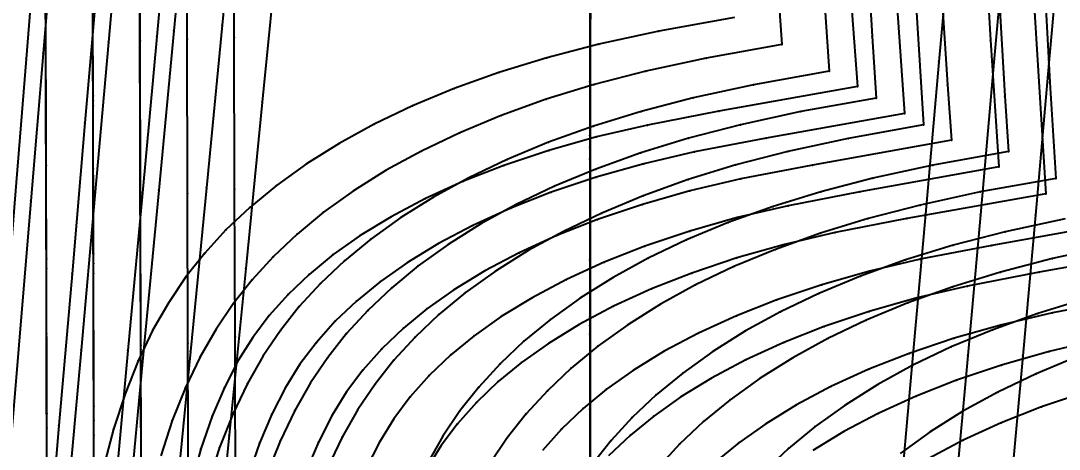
# Model space of a CAD drawing. Extents: x -2408 to 1029, y -526 to 2095.
# Drawn here: x -769.3 to -657.3, y 276.6 to 322.8 of the extents above; entities that cross this region are included whole.
import ezdxf

# ---------------------------------------------------------------- set-up
doc = ezdxf.new("R2010")
doc.units = 0

# ---------------------------------------------------------------- blocks, each defined once
blk = doc.blocks.new(' -30')
at = {"layer": '1'}
blk.add_lwpolyline([(-92.109499, 420.534611), (-91.504507, 412.391815), (-106.438525, 409.720329), (-114.166003, 408.231014), (-119.644224, 406.949512), (-124.775494, 405.499108), (-129.635597, 403.873403), (-133.993312, 402.168599), (-138.086996, 400.305998), (-141.794628, 398.349397), (-145.125894, 396.314435), (-148.042028, 394.254847), (-150.639704, 392.130974), (-152.916908, 389.96509), (-154.962279, 387.680287), (-156.728037, 385.329051), (-158.293209, 382.821793), (-159.78194, 379.938352), (-161.1035, 376.821743), (-162.311324, 373.30564), (-163.340497, 369.522199)], dxfattribs=at)
at = {"layer": '14'}
for points in [[(-104.773865, 419.820175), (-112.92615, 418.352416), (-119.410509, 416.948304), (-125.016039, 415.490597), (-130.165454, 413.906458), (-135.017357, 412.164035), (-139.49255, 410.303017), (-143.626633, 408.325475), (-147.418247, 406.247763), (-150.941165, 404.038842), (-154.175671, 401.715027), (-157.04112, 399.354777), (-159.615963, 396.919506), (-161.901991, 394.426914), (-163.936865, 391.850061), (-165.782584, 389.109385), (-167.483626, 386.128116), (-169.07561, 382.812492), (-170.500522, 379.245216), (-171.74738, 375.443515), (-172.830299, 371.333759)], [(-972.553443, -260.016254), (-988.060526, -259.129009), (-1003.328049, -258.225478), (-1018.294121, -257.312485), (-1035.2909, -256.244481), (-1051.694918, -255.183723), (-1067.407822, -254.141055), (-1082.331331, -253.127316), (-1098.29403, -252.018087), (-1114.683603, -250.852429), (-1130.701401, -249.686387), (-1146.484998, -248.509666), (-1161.507253, -247.359455), (-1166.659622, -246.954956), (-1166.711778, -228.437009), (-1166.763477, -210.081106), (-1166.813782, -192.220337), (-1166.869929, -172.285415), (-1166.914701, -156.388963), (-1166.960843, -140.006391), (-1167.007532, -123.429358)]]:
    blk.add_lwpolyline(points, dxfattribs=at)
at = {"layer": '2'}
blk.add_point((-91.504507, 412.391815), dxfattribs=at)
at = {"layer": '3'}
for p in [(-700.95409, 485.75853), (-700.954458, 467.90115), (-700.95481, 450.86053), (-112.92615, 418.352416), (-119.410509, 416.948304), (-125.016039, 415.490597), (-130.165454, 413.906458), (-135.017357, 412.164035), (-139.49255, 410.303017), (-106.438525, 409.720329), (-143.626633, 408.325475), (-114.166003, 408.231014), (-119.644224, 406.949512), (-147.418247, 406.247763), (-124.775494, 405.499108), (-150.941165, 404.038842), (-129.635597, 403.873403), (-133.993312, 402.168599), (-154.175671, 401.715027), (-138.086996, 400.305998), (-157.04112, 399.354777), (-141.794628, 398.349397), (-159.615963, 396.919506), (-145.125894, 396.314435), (-161.901991, 394.426914), (-148.042028, 394.254847), (-150.639704, 392.130974), (-163.936865, 391.850061), (-152.916908, 389.96509), (-165.782584, 389.109385), (-154.962279, 387.680287), (-167.483626, 386.128116), (-156.728037, 385.329051), (-169.07561, 382.812492), (-158.293209, 382.821793), (-159.78194, 379.938352), (-170.500522, 379.245216), (-161.1035, 376.821743), (-171.74738, 375.443515), (-162.311324, 373.30564), (-153.976897, -110.943376), (-155.445483, -127.391194), (-1166.960843, -140.006391), (-156.80359, -142.561109), (-1166.914701, -156.388963), (-1166.869929, -172.285415)]:
    blk.add_point(p, dxfattribs=at)
at = {"layer": '8'}
for points in [[(-700.953674, 505.879898), (-700.95409, 485.75853), (-700.954458, 467.90115), (-700.95481, 450.86053), (-700.955198, 432.063291), (-700.955609, 412.148189), (-700.955925, 396.86254), (-700.956241, 381.576891), (-700.956551, 366.560706), (-700.956946, 347.424119), (-700.957308, 329.884465), (-700.957624, 314.580517), (-700.957934, 299.567665), (-700.958176, 287.845173)], [(-149.575367, -61.404266), (-151.115646, -78.78272), (-152.487987, -94.226278), (-153.976897, -110.943376), (-155.445483, -127.391194), (-156.80359, -142.561109), (-158.109875, -157.10961), (-159.703982, -174.801196), (-161.062947, -189.836187), (-162.527829, -206.002101), (-164.00052, -222.216037), (-165.331392, -236.837209), (-166.634769, -251.123543)]]:
    blk.add_lwpolyline(points, dxfattribs=at)
blk = doc.blocks.new(' -31')
at = {"layer": '1'}
blk.add_lwpolyline([(-87.433996, 422.815308), (-86.456261, 408.880959), (-101.359358, 406.214972), (-109.088737, 404.725221), (-114.56483, 403.444144), (-119.697359, 401.993329), (-124.556211, 400.367994), (-128.913954, 398.663132), (-133.007615, 396.800484), (-136.71525, 394.843833), (-140.046512, 392.80884), (-142.962624, 390.749188), (-145.56027, 388.625262), (-147.836956, 386.459832), (-149.88238, 384.174965), (-151.648182, 381.823658), (-153.213384, 379.316302), (-154.702146, 376.432729), (-156.023711, 373.315998), (-157.231533, 369.799788)], dxfattribs=at)
at = {"layer": '14'}
for points in [[(-100.364637, 426.136454), (-99.693871, 416.315002), (-107.84615, 414.847221), (-114.330507, 413.443097), (-119.936035, 411.985387), (-125.085454, 410.401247), (-129.93736, 408.658831), (-134.41255, 406.797831), (-138.546636, 404.820276), (-142.338245, 402.742581), (-145.861162, 400.533666), (-149.095668, 398.209828), (-151.961116, 395.849567), (-154.535961, 393.414295), (-156.821994, 390.921702), (-158.856873, 388.344847), (-160.702593, 385.604184), (-162.403636, 382.62292), (-163.99562, 379.307274), (-165.420526, 375.739995), (-166.667376, 371.938294)], [(-975.521006, -262.220892), (-991.189569, -261.314786), (-1006.616222, -260.391812), (-1021.738486, -259.458959), (-1038.913005, -258.367476), (-1055.489037, -257.283158), (-1071.367298, -256.21711), (-1086.448576, -255.180433), (-1102.581106, -254.045866), (-1117.395059, -252.980726), (-1132.300135, -251.886067), (-1147.688965, -250.730374), (-1163.001536, -249.551087), (-1171.739578, -248.85994), (-1171.791734, -230.043028), (-1171.843433, -211.39078), (-1171.893738, -193.241654), (-1171.949885, -172.984887), (-1171.994657, -156.831797), (-1172.040799, -140.184737), (-1172.087488, -123.340077)]]:
    blk.add_lwpolyline(points, dxfattribs=at)
at = {"layer": '2'}
for p in [(-99.693871, 416.315002), (-86.456261, 408.880959)]:
    blk.add_point(p, dxfattribs=at)
at = {"layer": '3'}
for p in [(-700.95409, 487.322493), (-700.954458, 469.094819), (-700.95481, 451.700844), (-107.84615, 414.847221), (-114.330507, 413.443097), (-119.936035, 411.985387), (-125.085454, 410.401247), (-129.93736, 408.658831), (-134.41255, 406.797831), (-101.359358, 406.214972), (-138.546636, 404.820276), (-109.088737, 404.725221), (-114.56483, 403.444144), (-142.338245, 402.742581), (-119.697359, 401.993329), (-145.861162, 400.533666), (-124.556211, 400.367994), (-149.095668, 398.209828), (-128.913954, 398.663132), (-133.007615, 396.800484), (-151.961116, 395.849567), (-136.71525, 394.843833), (-154.535961, 393.414295), (-140.046512, 392.80884), (-156.821994, 390.921702), (-142.962624, 390.749188), (-158.856873, 388.344847), (-145.56027, 388.625262), (-147.836956, 386.459832), (-160.702593, 385.604184), (-149.88238, 384.174965), (-162.403636, 382.62292), (-151.648182, 381.823658), (-163.99562, 379.307274), (-153.213384, 379.316302), (-154.702146, 376.432729), (-165.420526, 375.739995), (-156.023711, 373.315998), (-148.896894, -110.943376), (-150.36548, -127.391194), (-1172.040799, -140.184737), (-151.723588, -142.561109), (-1171.994657, -156.831797), (-1171.949885, -172.984887)]:
    blk.add_point(p, dxfattribs=at)
at = {"layer": '8'}
for points in [[(-700.953674, 507.861099), (-700.95409, 487.322493), (-700.954458, 469.094819), (-700.95481, 451.700844), (-700.955198, 432.513816), (-700.955609, 412.185753), (-700.955925, 396.583138), (-700.956241, 380.980522), (-700.956551, 365.652977), (-700.956946, 346.119563), (-700.957308, 328.216197), (-700.957624, 312.5949), (-700.957934, 297.270754), (-700.958176, 285.305176)], [(-144.495363, -61.404266), (-146.035643, -78.78272), (-147.407984, -94.226278), (-148.896894, -110.943376), (-150.36548, -127.391194), (-151.723588, -142.561109), (-153.029874, -157.10961), (-154.623982, -174.801196), (-155.982948, -189.836186), (-157.447831, -206.0021), (-158.920523, -222.216036), (-160.251397, -236.837209), (-161.554775, -251.123543)]]:
    blk.add_lwpolyline(points, dxfattribs=at)
blk = doc.blocks.new(' -32')
at = {"layer": '1'}
blk.add_lwpolyline([(-82.794173, 426.429278), (-81.832603, 411.349699), (-81.407175, 405.370178), (-96.403209, 402.687488), (-104.129246, 401.194404), (-109.606944, 399.907392), (-114.736197, 398.451441), (-119.594673, 396.819776), (-123.94999, 395.108866), (-128.040694, 393.23971), (-131.744729, 391.276312), (-135.071679, 389.234321), (-137.982803, 387.167663), (-140.494711, 385.107325), (-142.845238, 382.863564), (-144.882624, 380.571687), (-146.639501, 378.213899), (-148.195723, 375.701071), (-149.675549, 372.813059), (-150.988715, 369.692927)], dxfattribs=at)
at = {"layer": '14'}
for points in [[(-95.516013, 426.636403), (-94.613867, 412.809792), (-102.766152, 411.342033), (-109.250508, 409.93792), (-114.856034, 408.480214), (-120.005453, 406.896074), (-124.857356, 405.153652), (-129.332546, 403.292628), (-133.466634, 401.315066), (-137.258249, 399.23737), (-140.781167, 397.028455), (-144.015673, 394.70462), (-146.881121, 392.34438), (-149.455961, 389.909121), (-151.741996, 387.416529), (-153.776878, 384.839675), (-155.622594, 382.098998), (-157.323631, 379.117728), (-158.915617, 375.802103), (-160.34053, 372.234816), (-161.587381, 368.433102)], [(-975.830996, -264.577513), (-991.695618, -263.656159), (-1007.326559, -262.716159), (-1022.660679, -261.76467), (-1037.634846, -260.808854), (-1054.565747, -259.697803), (-1070.820894, -258.601952), (-1086.300012, -257.532671), (-1102.911831, -256.357739), (-1118.229864, -255.249305), (-1133.73006, -254.10292), (-1148.551279, -252.982414), (-1163.57446, -251.819757), (-1176.819611, -250.764942), (-1176.871766, -231.649067), (-1176.923466, -212.700469), (-1176.973771, -194.262985), (-1177.029917, -173.684384), (-1177.07469, -157.274654), (-1177.120831, -140.363089), (-1177.16752, -123.250802)]]:
    blk.add_lwpolyline(points, dxfattribs=at)
at = {"layer": '2'}
for p in [(-94.613867, 412.809792), (-81.407175, 405.370178)]:
    blk.add_point(p, dxfattribs=at)
at = {"layer": '3'}
for p in [(-700.95409, 488.886455), (-700.954458, 470.288488), (-700.95481, 452.541158), (-102.766152, 411.342033), (-81.832603, 411.349699), (-109.250508, 409.93792), (-114.856034, 408.480214), (-120.005453, 406.896074), (-124.857356, 405.153652), (-129.332546, 403.292628), (-96.403209, 402.687488), (-133.466634, 401.315066), (-104.129246, 401.194404), (-109.606944, 399.907392), (-137.258249, 399.23737), (-114.736197, 398.451441), (-140.781167, 397.028455), (-119.594673, 396.819776), (-144.015673, 394.70462), (-123.94999, 395.108866), (-128.040694, 393.23971), (-146.881121, 392.34438), (-131.744729, 391.276312), (-149.455961, 389.909121), (-135.071679, 389.234321), (-151.741996, 387.416529), (-137.982803, 387.167663), (-153.776878, 384.839675), (-140.494711, 385.107325), (-155.622594, 382.098998), (-142.845238, 382.863564), (-144.882624, 380.571687), (-157.323631, 379.117728), (-146.639501, 378.213899), (-158.915617, 375.802103), (-148.195723, 375.701071), (-160.34053, 372.234816), (-149.675549, 372.813059), (-143.816893, -110.943383), (-145.28548, -127.391203), (-1177.120831, -140.363089), (-146.643587, -142.561118), (-1177.07469, -157.274654), (-1177.029917, -173.684384)]:
    blk.add_point(p, dxfattribs=at)
at = {"layer": '8'}
for points in [[(-700.953674, 509.8423), (-700.95409, 488.886455), (-700.954458, 470.288488), (-700.95481, 452.541158), (-700.955198, 432.964349), (-700.955505, 417.481348), (-700.95582, 401.624134), (-700.956136, 385.673368), (-700.956448, 369.909708), (-700.956751, 354.613812), (-700.957132, 335.431994), (-700.957472, 318.245988), (-700.95776, 303.721027), (-700.958064, 288.378354), (-700.958176, 282.765179)], [(-139.415359, -61.404266), (-140.955641, -78.782723), (-142.327982, -94.226283), (-143.816893, -110.943383), (-145.28548, -127.391203), (-146.643587, -142.561118), (-147.949873, -157.10962), (-149.543979, -174.801206), (-150.902944, -189.836195), (-152.367825, -206.002107), (-153.840515, -222.216041), (-155.171386, -236.837212), (-156.474762, -251.123543)]]:
    blk.add_lwpolyline(points, dxfattribs=at)
blk = doc.blocks.new(' -33')
at = {"layer": '1'}
blk.add_lwpolyline([(-78.132577, 430.805671), (-77.226999, 415.564104), (-76.319799, 401.866341), (-91.323766, 399.182201), (-99.051053, 397.688816), (-104.527355, 396.402077), (-109.657433, 394.945849), (-114.515112, 393.31441), (-118.870441, 391.603469), (-122.961121, 389.734312), (-126.665149, 387.770869), (-129.992095, 385.728833), (-132.903211, 383.662138), (-135.414688, 381.602131), (-137.765279, 379.358307), (-139.802691, 377.06638), (-141.55962, 374.708485), (-143.115853, 372.195622), (-144.59568, 369.307565)], dxfattribs=at)
at = {"layer": '14'}
for points in [[(-90.867716, 431.101373), (-89.978962, 415.93521), (-89.533863, 409.304581), (-97.686148, 407.836822), (-104.170508, 406.432709), (-109.776037, 404.975003), (-114.925456, 403.390864), (-119.777362, 401.648441), (-124.252552, 399.787417), (-128.386638, 397.809855), (-132.178247, 395.73216), (-135.701164, 393.523244), (-138.93567, 391.199409), (-141.801118, 388.839169), (-144.375958, 386.40391), (-146.661992, 383.911318), (-148.696875, 381.334464), (-150.542594, 378.593787), (-152.243636, 375.612518), (-153.83562, 372.296892), (-155.260529, 368.729605)], [(-976.08208, -266.940595), (-992.141825, -266.004694), (-1007.976158, -265.048251), (-1023.521357, -264.078597), (-1038.713918, -263.103048), (-1055.907811, -261.967239), (-1072.433921, -260.845017), (-1088.191235, -259.74801), (-1103.078553, -258.687859), (-1118.89777, -257.536305), (-1134.990589, -256.338122), (-1150.503711, -255.156657), (-1165.42751, -253.993371), (-1180.030257, -252.823399), (-1181.899643, -252.669945), (-1181.951799, -233.255106), (-1182.003498, -214.010157), (-1182.053803, -195.284325), (-1182.095472, -179.77322), (-1182.139605, -163.344691), (-1182.185381, -146.304561), (-1182.231979, -128.958626)]]:
    blk.add_lwpolyline(points, dxfattribs=at)
at = {"layer": '2'}
for p in [(-89.533863, 409.304581), (-76.319799, 401.866341)]:
    blk.add_point(p, dxfattribs=at)
at = {"layer": '3'}
for p in [(-700.954028, 493.650369), (-700.954378, 475.636261), (-700.954718, 458.108068), (-89.978962, 415.93521), (-77.226999, 415.564104), (-97.686148, 407.836822), (-104.170508, 406.432709), (-109.776037, 404.975003), (-114.925456, 403.390864), (-119.777362, 401.648441), (-124.252552, 399.787417), (-91.323766, 399.182201), (-128.386638, 397.809855), (-99.051053, 397.688816), (-132.178247, 395.73216), (-104.527355, 396.402077), (-109.657433, 394.945849), (-135.701164, 393.523244), (-114.515112, 393.31441), (-138.93567, 391.199409), (-118.870441, 391.603469), (-141.801118, 388.839169), (-122.961121, 389.734312), (-126.665149, 387.770869), (-144.375958, 386.40391), (-129.992095, 385.728833), (-146.661992, 383.911318), (-132.903211, 383.662138), (-148.696875, 381.334464), (-135.414688, 381.602131), (-150.542594, 378.593787), (-137.765279, 379.358307), (-139.802691, 377.06638), (-152.243636, 375.612518), (-141.55962, 374.708485), (-153.83562, 372.296892), (-143.115853, 372.195622), (-254.987718, -110.485866), (-1182.185381, -146.304561), (-1182.139605, -163.344691), (-1182.095472, -179.77322)]:
    blk.add_point(p, dxfattribs=at)
at = {"layer": '8'}
for points in [[(-700.953674, 511.823502), (-700.954028, 493.650369), (-700.954378, 475.636261), (-700.954718, 458.108068), (-700.955099, 438.544343), (-700.955402, 422.943899), (-700.955714, 406.866367), (-700.95603, 390.598014), (-700.956345, 374.425076), (-700.956652, 358.633801), (-700.956946, 343.510434), (-700.957308, 324.879663), (-700.957624, 308.623679), (-700.957934, 292.676912), (-700.958176, 280.225182)], [(-244.138947, 25.822864), (-245.889011, 3.834284), (-247.409532, -15.270209), (-248.784961, -32.551696), (-250.325221, -51.904208), (-251.997346, -72.913517), (-253.768371, -95.165453), (-254.987718, -110.485866), (-256.226601, -126.051733), (-257.475252, -141.740326), (-258.723902, -157.42892), (-259.962785, -172.994787), (-261.182132, -188.3152), (-262.372177, -203.26745), (-264.080931, -224.736985), (-265.668809, -244.687776), (-267.102846, -262.705647), (-268.350071, -278.376337), (-269.665469, -294.903566), (-270.811558, -309.303532)]]:
    blk.add_lwpolyline(points, dxfattribs=at)
blk = doc.blocks.new(' -34')
at = {"layer": '1'}
blk.add_lwpolyline([(-72.572019, 419.162456), (-71.643353, 404.066203), (-71.265397, 398.356552), (-86.244791, 395.676803), (-93.974336, 394.182903), (-99.448109, 392.89667), (-104.57968, 391.43995), (-109.435877, 389.808945), (-113.791234, 388.097937), (-117.8819, 386.22872), (-121.585924, 384.265219), (-124.912864, 382.223142), (-127.82395, 380.156398), (-130.334683, 378.096953), (-132.68535, 375.853023), (-134.722827, 373.561012), (-136.479806, 371.203038), (-138.036077, 368.69006)], dxfattribs=at)
at = {"layer": '14'}
for points in [[(-85.26271, 418.531257), (-84.453869, 405.799408), (-92.606148, 404.331627), (-99.090505, 402.927502), (-104.696034, 401.469792), (-109.845452, 399.885653), (-114.697358, 398.143236), (-119.172548, 396.282237), (-123.306636, 394.304677), (-127.09825, 392.226958), (-130.621163, 390.018037), (-133.855666, 387.694222), (-136.721114, 385.333972), (-139.29596, 382.8987), (-141.581997, 380.406107), (-143.616876, 377.829254), (-145.46259, 375.088591), (-147.163632, 372.107329), (-148.755616, 368.791684)], [(-978.995736, -269.15243), (-995.217702, -268.19819), (-1011.212086, -267.222703), (-1026.914653, -266.233465), (-1042.261168, -265.237971), (-1057.187393, -264.243718), (-1073.984438, -263.095324), (-1090.019987, -261.970725), (-1105.192034, -260.881824), (-1121.343324, -259.696348), (-1137.816527, -258.459132), (-1153.758547, -257.233878), (-1169.201921, -256.018549), (-1183.754771, -254.842023), (-1186.979599, -254.574947), (-1187.031755, -234.861143), (-1187.083454, -215.319846), (-1187.133759, -196.305657), (-1187.175428, -180.555702), (-1187.219561, -163.874196), (-1187.265338, -146.571682), (-1187.311935, -128.958625)]]:
    blk.add_lwpolyline(points, dxfattribs=at)
at = {"layer": '2'}
for p in [(-84.453869, 405.799408), (-71.265397, 398.356552)]:
    blk.add_point(p, dxfattribs=at)
at = {"layer": '3'}
for p in [(-700.954028, 495.276801), (-700.954378, 476.91103), (-700.954718, 459.040651), (-92.606148, 404.331627), (-71.643353, 404.066203), (-99.090505, 402.927502), (-104.696034, 401.469792), (-109.845452, 399.885653), (-114.697358, 398.143236), (-119.172548, 396.282237), (-86.244791, 395.676803), (-123.306636, 394.304677), (-93.974336, 394.182903), (-127.09825, 392.226958), (-99.448109, 392.89667), (-104.57968, 391.43995), (-130.621163, 390.018037), (-109.435877, 389.808945), (-133.855666, 387.694222), (-113.791234, 388.097937), (-136.721114, 385.333972), (-117.8819, 386.22872), (-121.585924, 384.265219), (-139.29596, 382.8987), (-124.912864, 382.223142), (-141.581997, 380.406107), (-127.82395, 380.156398), (-143.616876, 377.829254), (-130.334683, 378.096953), (-132.68535, 375.853023), (-145.46259, 375.088591), (-134.722827, 373.561012), (-147.163632, 372.107329), (-136.479806, 371.203038), (-254.008244, -109.832075), (-255.323811, -125.723547), (-1187.265338, -146.571682), (-1187.219561, -163.874196), (-1187.175428, -180.555702)]:
    blk.add_point(p, dxfattribs=at)
at = {"layer": '8'}
for points in [[(-700.953674, 513.804703), (-700.954028, 495.276801), (-700.954378, 476.91103), (-700.954718, 459.040651), (-700.955099, 439.09501), (-700.955402, 423.190017), (-700.955714, 406.798633), (-700.95603, 390.212692), (-700.956345, 373.72403), (-700.956652, 357.62448), (-700.956946, 342.205879), (-700.957308, 323.211396), (-700.957624, 306.638075), (-700.957934, 290.379991), (-700.958176, 277.685184)], [(-242.487946, 29.328063), (-244.346337, 6.879511), (-245.960977, -12.624626), (-247.421543, -30.267621), (-249.057143, -50.024955), (-250.83277, -71.473753), (-252.71342, -94.191172), (-254.008244, -109.832075), (-255.323811, -125.723547), (-256.649752, -141.740332), (-257.975693, -157.757118), (-259.29126, -173.64859), (-260.586084, -189.289493), (-261.84979, -204.554513), (-263.072007, -219.318355), (-264.80485, -240.25033), (-266.385993, -259.349846), (-267.780435, -276.194096), (-268.953167, -290.36018), (-270.11142, -304.351371), (-270.811558, -312.808723)]]:
    blk.add_lwpolyline(points, dxfattribs=at)
blk = doc.blocks.new(' -35')
at = {"layer": '1'}
blk.add_lwpolyline([(-66.17599, 394.85302), (-81.165415, 392.171487), (-88.89632, 390.677279), (-94.368574, 389.391358), (-99.501039, 387.934344), (-104.356352, 386.303574), (-108.711718, 384.592521), (-112.802369, 382.723279), (-116.506403, 380.75976), (-119.833344, 378.717621), (-122.744405, 376.650841), (-125.254687, 374.591743), (-127.605404, 372.347779), (-129.642917, 370.055695)], dxfattribs=at)
at = {"layer": '14'}
for points in [[(-80.623388, 423.163421), (-79.765243, 408.288339), (-79.373865, 402.294197), (-87.52615, 400.826416), (-94.01051, 399.422292), (-99.616039, 397.964583), (-104.765455, 396.380455), (-109.617357, 394.638053), (-114.092551, 392.777033), (-118.226634, 390.799471), (-122.018247, 388.721776), (-125.541166, 386.51286), (-128.775672, 384.189023), (-131.64112, 381.828763), (-134.21596, 379.39351), (-136.501994, 376.900915), (-138.536877, 374.324061), (-140.382592, 371.583402), (-142.083632, 368.60212)], [(-973.761162, -271.438436), (-990.00323, -270.457451), (-1006.023998, -269.454333), (-1021.758036, -268.436859), (-1037.139843, -267.412805), (-1052.103916, -266.389951), (-1068.946655, -265.208513), (-1085.027638, -264.051647), (-1100.242849, -262.931704), (-1116.438108, -261.712825), (-1131.211438, -260.576743), (-1145.938465, -259.420575), (-1160.904871, -258.219773), (-1175.931962, -256.983346), (-1181.899643, -256.47995), (-1181.951799, -236.467182), (-1182.003498, -216.629542), (-1182.053803, -197.326996), (-1182.095472, -181.338184), (-1182.139605, -164.403702), (-1182.185381, -146.838784), (-1182.231979, -128.958643)]]:
    blk.add_lwpolyline(points, dxfattribs=at)
at = {"layer": '2'}
blk.add_point((-79.373865, 402.294197), dxfattribs=at)
at = {"layer": '3'}
for p in [(-700.954378, 478.185792), (-700.954718, 459.973234), (-79.765243, 408.288339), (-87.52615, 400.826416), (-94.01051, 399.422292), (-99.616039, 397.964583), (-104.765455, 396.380455), (-109.617357, 394.638053), (-114.092551, 392.777033), (-81.165415, 392.171487), (-118.226634, 390.799471), (-88.89632, 390.677279), (-122.018247, 388.721776), (-94.368574, 389.391358), (-99.501039, 387.934344), (-125.541166, 386.51286), (-104.356352, 386.303574), (-128.775672, 384.189023), (-108.711718, 384.592521), (-112.802369, 382.723279), (-131.64112, 381.828763), (-116.506403, 380.75976), (-134.21596, 379.39351), (-119.833344, 378.717621), (-136.501994, 376.900915), (-122.744405, 376.650841), (-138.536877, 374.324061), (-125.254687, 374.591743), (-127.605404, 372.347779), (-140.382592, 371.583402), (-253.722836, -117.262846), (-255.121949, -133.559853), (-1182.185381, -146.838784), (-256.526553, -149.92081), (-1182.139605, -164.403702), (-1182.095472, -181.338184)]:
    blk.add_point(p, dxfattribs=at)
at = {"layer": '8'}
for points in [[(-700.953674, 515.785904), (-700.954028, 496.90323), (-700.954378, 478.185792), (-700.954718, 459.973234), (-700.955099, 439.645677), (-700.955402, 423.436136), (-700.955714, 406.73088), (-700.95603, 389.827352), (-700.956345, 373.022984), (-700.956652, 356.61516), (-700.956946, 340.901323), (-700.957221, 326.178895), (-700.95755, 308.605239), (-700.957822, 294.027856), (-700.958098, 279.321955), (-700.958176, 275.145187)], [(-240.836945, 32.833264), (-242.44851, 14.061596), (-244.044753, -4.531601), (-245.520477, -21.720981), (-247.193789, -41.211876), (-249.027639, -62.572738), (-250.984981, -85.37205), (-252.340186, -101.157612), (-253.722836, -117.262846), (-255.121949, -133.559853), (-256.526553, -149.92081), (-257.925666, -166.217818), (-259.308315, -182.323052), (-260.663519, -198.108596), (-261.980308, -213.446678), (-263.247697, -228.209348), (-265.032149, -248.994827), (-266.643717, -267.766516), (-268.045345, -284.092825), (-269.523585, -301.311504), (-270.725571, -315.31235), (-270.811558, -316.313934)]]:
    blk.add_lwpolyline(points, dxfattribs=at)
blk = doc.blocks.new(' -36')
at = {"layer": '1'}
blk.add_lwpolyline([(-61.120334, 391.34346), (-76.085423, 388.66629), (-83.816337, 387.172087), (-89.288583, 385.886163), (-94.421052, 384.429136), (-99.276354, 382.798364), (-103.631714, 381.087337), (-107.722366, 379.218105), (-111.426399, 377.25456), (-114.753342, 375.212414), (-117.664402, 373.145632), (-120.174683, 371.086539), (-122.525402, 368.842584)], dxfattribs=at)
at = {"layer": '14'}
for points in [[(-75.777909, 424.510275), (-74.942438, 409.13884), (-74.293866, 398.788986), (-82.446145, 397.321223), (-88.930501, 395.917101), (-94.53603, 394.459385), (-99.685448, 392.875248), (-104.537354, 391.132844), (-109.012544, 389.271825), (-113.14663, 387.294263), (-116.93824, 385.216569), (-120.461156, 383.007653), (-123.695663, 380.683819), (-126.561111, 378.323579), (-129.135956, 375.88832), (-131.42199, 373.39571), (-133.456869, 370.818856), (-135.302588, 368.078197)], [(-977.53685, -273.600216), (-990.332004, -272.822526), (-1006.555167, -271.8037), (-1022.499956, -270.768605), (-1038.100212, -269.725196), (-1053.28999, -268.681419), (-1070.40433, -267.473829), (-1086.764907, -266.289203), (-1102.266905, -265.140159), (-1118.797443, -263.886744), (-1133.912766, -262.715158), (-1149.030825, -261.518407), (-1164.481464, -260.267909), (-1179.488446, -259.022616), (-1186.979599, -258.384953), (-1187.031755, -238.073222), (-1187.083454, -217.939231), (-1187.133759, -198.348328), (-1187.175428, -182.120666), (-1187.219561, -164.933208), (-1187.265338, -147.105886), (-1187.311935, -128.958642)]]:
    blk.add_lwpolyline(points, dxfattribs=at)
at = {"layer": '2'}
blk.add_point((-74.293866, 398.788986), dxfattribs=at)
at = {"layer": '3'}
for p in [(-700.954378, 479.460557), (-700.954718, 460.90582), (-74.942438, 409.13884), (-82.446145, 397.321223), (-88.930501, 395.917101), (-94.53603, 394.459385), (-99.685448, 392.875248), (-104.537354, 391.132844), (-109.012544, 389.271825), (-76.085423, 388.66629), (-113.14663, 387.294263), (-83.816337, 387.172087), (-89.288583, 385.886163), (-116.93824, 385.216569), (-94.421052, 384.429136), (-120.461156, 383.007653), (-99.276354, 382.798364), (-103.631714, 381.087337), (-123.695663, 380.683819), (-107.722366, 379.218105), (-126.561111, 378.323579), (-111.426399, 377.25456), (-129.135956, 375.88832), (-114.753342, 375.212414), (-131.42199, 373.39571), (-117.664402, 373.145632), (-133.456869, 370.818856), (-120.174683, 371.086539), (-252.049292, -108.524472), (-253.51823, -125.067175), (-254.99875, -141.740326), (-1187.265338, -147.105886), (-1187.219561, -164.933208), (-1187.175428, -182.120666)]:
    blk.add_point(p, dxfattribs=at)
at = {"layer": '8'}
for points in [[(-700.953674, 517.767105), (-700.954028, 498.52966), (-700.954378, 479.460557), (-700.954718, 460.90582), (-700.955099, 440.196339), (-700.955402, 423.682258), (-700.955714, 406.66315), (-700.95603, 389.442035), (-700.956345, 372.321923), (-700.956652, 355.605825), (-700.956946, 339.596753), (-700.957221, 324.597717), (-700.95755, 306.693891), (-700.957822, 291.84263), (-700.958098, 276.860416), (-700.958176, 272.605171)], [(-239.185944, 36.338463), (-240.886274, 17.189884), (-242.570439, -1.77664), (-244.127446, -19.311158), (-245.892923, -39.193402), (-247.827782, -60.983167), (-249.192486, -76.352029), (-250.603517, -92.242608), (-252.049292, -108.524472), (-253.51823, -125.067175), (-254.99875, -141.740326), (-256.479271, -158.413477), (-257.94821, -174.956199), (-259.393985, -191.238064), (-260.805016, -207.128642), (-262.169719, -222.497487), (-263.476516, -237.214223), (-265.302798, -257.781224), (-266.933636, -276.147211), (-268.329949, -291.872041), (-269.759317, -307.96913), (-270.811558, -319.819126)]]:
    blk.add_lwpolyline(points, dxfattribs=at)
blk = doc.blocks.new(' -37')
at = {"layer": '1'}
blk.add_lwpolyline([(-71.006287, 385.160944), (-78.7391, 383.666296), (-84.209217, 382.38079), (-89.342939, 380.923341), (-94.197003, 379.292918), (-98.55238, 377.581844), (-102.643017, 375.712574), (-106.347051, 373.748976), (-109.673999, 371.706772), (-112.585029, 369.639976), (-115.094682, 367.581358)], dxfattribs=at)
at = {"layer": '14'}
for points in [[(-77.366151, 393.816017), (-83.850508, 392.411904), (-89.456035, 390.954197), (-94.605451, 389.370058), (-99.457357, 387.627636), (-103.932547, 385.766617), (-108.066634, 383.789075), (-111.858248, 381.711364), (-115.381162, 379.502442), (-118.615671, 377.178627), (-121.481122, 374.818377), (-124.055962, 372.383106), (-126.341996, 369.890513), (-128.376879, 367.313659)], [(-1001.333343, -274.049686), (-1017.309061, -272.985787), (-1032.94468, -271.913143), (-1048.172808, -270.840002), (-1065.334007, -269.598383), (-1081.741827, -268.380416), (-1097.289314, -267.199193), (-1113.866962, -265.911034), (-1129.02137, -264.707533), (-1144.169878, -263.479139), (-1159.632128, -262.197494), (-1174.595774, -260.926197), (-1181.899643, -260.289955), (-1181.951799, -239.679258), (-1182.003498, -219.24892), (-1182.053803, -199.369669), (-1182.095472, -182.903158), (-1182.139605, -165.462715), (-1182.185381, -147.373008), (-1182.231979, -128.958642)]]:
    blk.add_lwpolyline(points, dxfattribs=at)
at = {"layer": '3'}
for p in [(-700.954378, 480.735319), (-700.954718, 461.838403), (-83.850508, 392.411904), (-89.456035, 390.954197), (-94.605451, 389.370058), (-99.457357, 387.627636), (-103.932547, 385.766617), (-108.066634, 383.789075), (-78.7391, 383.666296), (-84.209217, 382.38079), (-111.858248, 381.711364), (-89.342939, 380.923341), (-115.381162, 379.502442), (-94.197003, 379.292918), (-98.55238, 377.581844), (-118.615671, 377.178627), (-102.643017, 375.712574), (-121.481122, 374.818377), (-106.347051, 373.748976), (-124.055962, 372.383106), (-109.673999, 371.706772), (-126.341996, 369.890513), (-112.585029, 369.639976), (-251.069817, -107.870671), (-252.61544, -124.738998), (-254.173251, -141.74034), (-1182.185381, -147.373008), (-1182.139605, -165.462715), (-1182.095472, -182.903158)]:
    blk.add_point(p, dxfattribs=at)
at = {"layer": '8'}
for points in [[(-700.953674, 519.748306), (-700.954028, 500.156092), (-700.954378, 480.735319), (-700.954718, 461.838403), (-700.955001, 446.185582), (-700.955299, 429.606974), (-700.955609, 412.411159), (-700.955925, 394.906745), (-700.956241, 377.402331), (-700.956551, 360.206516), (-700.956849, 343.627916), (-700.957132, 327.975094), (-700.957472, 309.078169), (-700.95776, 293.107232), (-700.958026, 278.372579), (-700.958176, 270.065174)], [(-237.534943, 39.843662), (-239.324038, 20.318172), (-241.096123, 0.978325), (-242.734414, -16.90134), (-244.592057, -37.174927), (-246.627924, -59.393589), (-248.063873, -75.06497), (-249.548565, -91.268317), (-251.069817, -107.870671), (-252.61544, -124.738998), (-254.173251, -141.74034), (-255.731061, -158.741664), (-257.276686, -175.610009), (-258.797936, -192.212344), (-260.282628, -208.415692), (-261.718578, -224.087089), (-263.093594, -239.093472), (-265.015213, -260.06528), (-266.731193, -278.792807), (-268.200398, -294.827138), (-269.704386, -311.241078), (-270.811558, -323.324318)]]:
    blk.add_lwpolyline(points, dxfattribs=at)
blk = doc.blocks.new(' -38')
at = {"layer": '1'}
blk.add_lwpolyline([(-73.656435, 380.161651), (-79.128596, 378.875739), (-84.261116, 377.4187), (-89.116377, 375.787959), (-93.471737, 374.076918), (-97.562388, 372.207672), (-101.266422, 370.24413), (-104.593365, 368.202008)], dxfattribs=at)
at = {"layer": '14'}
for points in [[(-72.286152, 390.310821), (-78.77051, 388.906697), (-84.37604, 387.448986), (-89.525457, 385.864846), (-94.37736, 384.122429), (-98.852553, 382.26143), (-102.986636, 380.283874), (-106.778249, 378.206179), (-110.301168, 375.997263), (-113.535674, 373.673425), (-116.401121, 371.313164), (-118.975961, 368.877891), (-121.261995, 366.385298)], [(-1041.592026, -273.693331), (-1056.82028, -272.601565), (-1073.94759, -271.341612), (-1090.284024, -270.109234), (-1105.721642, -268.917815), (-1122.125596, -267.623514), (-1137.053481, -266.420167), (-1151.882383, -265.199993), (-1166.858029, -263.940824), (-1181.642511, -262.666304), (-1186.979599, -262.194958), (-1187.031755, -241.285298), (-1187.072019, -225.143079), (-1187.120559, -205.682971), (-1187.161224, -189.380141), (-1187.204627, -171.979478), (-1187.249947, -153.81033), (-1187.296362, -135.202069), (-1187.343051, -116.484004), (-1187.389193, -97.985507), (-1187.433965, -80.035926), (-1187.476547, -62.964629), (-1187.516116, -47.100932), (-1187.56277, -28.397093)]]:
    blk.add_lwpolyline(points, dxfattribs=at)
at = {"layer": '3'}
for p in [(-700.954378, 482.010081), (-700.954718, 462.770986), (-78.77051, 388.906697), (-84.37604, 387.448986), (-89.525457, 385.864846), (-94.37736, 384.122429), (-98.852553, 382.26143), (-102.986636, 380.283874), (-79.128596, 378.875739), (-106.778249, 378.206179), (-84.261116, 377.4187), (-110.301168, 375.997263), (-89.116377, 375.787959), (-93.471737, 374.076918), (-113.535674, 373.673425), (-97.562388, 372.207672), (-116.401121, 371.313164), (-101.266422, 370.24413), (-118.975961, 368.877891), (-250.090352, -107.216863), (-251.71266, -124.410817), (-253.347759, -141.740336), (-1187.249947, -153.81033), (-1187.204627, -171.979478)]:
    blk.add_point(p, dxfattribs=at)
at = {"layer": '8'}
for points in [[(-700.953674, 521.729507), (-700.954028, 501.782521), (-700.954378, 482.010081), (-700.954718, 462.770986), (-700.955001, 446.834736), (-700.955299, 429.955916), (-700.955609, 412.448723), (-700.955925, 394.627342), (-700.956241, 376.805981), (-700.956551, 359.298787), (-700.956849, 342.419967), (-700.957132, 326.483707), (-700.957392, 311.804195), (-700.957694, 294.729498), (-700.957982, 278.448017), (-700.958176, 267.525177)], [(-235.883961, 43.348861), (-237.76182, 23.446463), (-239.621825, 3.733288), (-241.341398, -14.491513), (-243.291205, -35.156448), (-245.42808, -57.804012), (-246.935271, -73.777896), (-248.493625, -90.294034), (-250.090352, -107.216863), (-251.71266, -124.410817), (-253.347759, -141.740336), (-254.982859, -159.069854), (-256.605167, -176.263809), (-258.201892, -193.186618), (-259.760248, -209.702775), (-261.267437, -225.676642), (-262.710675, -240.972727), (-264.727634, -262.349369), (-266.528748, -281.438381), (-268.070848, -297.782258), (-269.649455, -314.513036), (-270.811558, -326.829529)]]:
    blk.add_lwpolyline(points, dxfattribs=at)
blk = doc.blocks.new(' -39')
at = {"layer": '1'}
blk.add_lwpolyline([(-79.180812, 373.913615), (-84.036269, 372.282799), (-88.391627, 370.571777), (-92.482287, 368.702528), (-96.186315, 366.739004)], dxfattribs=at)
at = {"layer": '14'}
for points in [[(-79.296033, 383.943789), (-84.44545, 382.359653), (-89.297355, 380.617249), (-93.772544, 378.75623), (-97.906632, 376.778668), (-101.698246, 374.700973), (-105.221159, 372.492058), (-108.455663, 370.168223), (-111.321111, 367.807983), (-113.895957, 365.372723)], [(-1051.689111, -274.757998), (-1068.86501, -273.46323), (-1085.25005, -272.196846), (-1100.734219, -270.972716), (-1117.185962, -269.643263), (-1132.152969, -268.407835), (-1147.011432, -267.156168), (-1161.996217, -265.866575), (-1176.724781, -264.567374), (-1181.899643, -264.099941), (-1181.951799, -242.891317), (-1181.992063, -226.518299), (-1182.040603, -206.779942), (-1182.081268, -190.244026), (-1182.124671, -172.594572), (-1182.169991, -154.165637), (-1182.216406, -135.291318), (-1182.263095, -116.305628), (-1182.309237, -97.542643), (-1182.354009, -79.336424), (-1182.396591, -62.021029), (-1182.43616, -45.930518), (-1182.471896, -31.398949)]]:
    blk.add_lwpolyline(points, dxfattribs=at)
at = {"layer": '3'}
for p in [(-700.954378, 483.28485), (-700.954718, 463.703569), (-84.44545, 382.359653), (-89.297355, 380.617249), (-93.772544, 378.75623), (-97.906632, 376.778668), (-101.698246, 374.700973), (-105.221159, 372.492058), (-84.036269, 372.282799), (-108.455663, 370.168223), (-88.391627, 370.571777), (-92.482287, 368.702528), (-111.321111, 367.807983), (-249.110875, -106.563053), (-250.809869, -124.082627), (-252.522258, -141.740333), (-1182.169991, -154.165637), (-1182.124671, -172.594572)]:
    blk.add_point(p, dxfattribs=at)
at = {"layer": '8'}
for points in [[(-700.953674, 523.710709), (-700.954028, 503.40895), (-700.954378, 483.28485), (-700.954718, 463.703569), (-700.955001, 447.48388), (-700.955299, 430.304858), (-700.955609, 412.486286), (-700.955925, 394.347959), (-700.956241, 376.209612), (-700.956551, 358.391039), (-700.956849, 341.212017), (-700.957132, 324.99232), (-700.957392, 310.051738), (-700.957694, 292.673349), (-700.957982, 276.102293), (-700.958176, 264.98518)], [(-234.23296, 46.854062), (-236.199584, 26.574754), (-238.14751, 6.488257), (-239.948365, -12.081686), (-241.99034, -33.137981), (-244.228223, -56.214438), (-245.806656, -72.490819), (-247.438672, -89.31974), (-249.110875, -106.563053), (-250.809869, -124.082627), (-252.522258, -141.740333), (-254.234648, -159.398038), (-255.933641, -176.917613), (-257.605844, -194.160926), (-259.237861, -210.989847), (-260.816295, -227.266246), (-262.327753, -242.85199), (-263.758834, -257.60892), (-265.725459, -277.888233), (-267.435895, -295.525797), (-268.844932, -310.055421), (-270.176667, -323.787917), (-270.811558, -330.33474)]]:
    blk.add_lwpolyline(points, dxfattribs=at)
blk = doc.blocks.new(' -40')
at = {"layer": '14'}
for points in [[(-84.217357, 377.112041), (-88.692551, 375.251017), (-92.826634, 373.273455), (-96.618247, 371.19576), (-100.141166, 368.986844), (-103.375672, 366.663009)], [(-1080.214193, -274.287936), (-1095.745396, -273.030306), (-1112.245679, -271.664846), (-1127.252422, -270.396581), (-1142.140958, -269.112715), (-1157.134968, -267.792111), (-1171.806195, -266.468058), (-1176.819611, -266.004944), (-1176.871766, -244.497354), (-1176.912031, -227.893534), (-1176.960571, -207.876943), (-1177.001235, -191.107925), (-1177.044638, -173.209689), (-1177.089959, -154.520967), (-1177.136374, -135.380573), (-1177.183063, -116.127256), (-1177.229205, -97.099785), (-1177.273977, -78.636927), (-1177.316558, -61.077451), (-1177.356128, -44.760124), (-1177.391864, -30.023715)]]:
    blk.add_lwpolyline(points, dxfattribs=at)
at = {"layer": '3'}
for p in [(-700.9543, 489.088583), (-700.954629, 469.86405), (-700.954904, 453.758589), (-88.692551, 375.251017), (-92.826634, 373.273455), (-96.618247, 371.19576), (-100.141166, 368.986844), (-249.016616, -114.80548), (-250.801044, -132.738591), (-252.592474, -150.742069), (-1177.089959, -154.520967), (-1177.044638, -173.209689)]:
    blk.add_point(p, dxfattribs=at)
at = {"layer": '8'}
for points in [[(-700.953674, 525.69191), (-700.954028, 505.035382), (-700.9543, 489.088583), (-700.954629, 469.86405), (-700.954904, 453.758589), (-700.955198, 436.568576), (-700.955505, 418.619392), (-700.95582, 400.236382), (-700.956136, 381.744936), (-700.956448, 363.470379), (-700.956751, 345.738095), (-700.95704, 328.873445), (-700.957308, 313.201809), (-700.957624, 294.724398), (-700.95788, 279.717548), (-700.958125, 265.40157), (-700.958176, 262.445183)], [(-232.581959, 50.359263), (-234.637348, 29.703046), (-236.673196, 9.243221), (-238.555334, -9.671863), (-240.689475, -31.119512), (-242.228901, -46.590411), (-243.845329, -62.835165), (-245.524758, -79.713059), (-247.253187, -97.083397), (-249.016616, -114.80548), (-250.801044, -132.738591), (-252.592474, -150.742069), (-254.376903, -168.675198), (-256.140332, -186.397281), (-257.86876, -203.7676), (-259.54819, -220.645512), (-261.164617, -236.890248), (-262.704046, -252.361178), (-264.152471, -266.917539), (-266.12386, -286.729564), (-267.811746, -303.692456), (-269.539592, -321.056927), (-270.811558, -333.839912)]]:
    blk.add_lwpolyline(points, dxfattribs=at)

msp = doc.modelspace()

# ---------------------------------------------------------------- block references
at = {"layer": '1'}
for name, p in [(' -32', (420.69429, 460.98861)), (' -34', (420.69429, 460.98861)), (' -36', (420.69429, 460.98861)), (' -38', (420.69429, 460.98861)), (' -33', (420.69429, 460.98861)), (' -35', (420.69429, 460.98861)), (' -37', (420.69429, 460.98861)), (' -39', (420.69429, 460.98861)), (' -31', (420.69429, 460.98861)), (' -30', (420.69429, 460.98861)), (' -40', (420.69429, 460.98861)), (' -32', (-514.58038, 429.196867)), (' -31', (-515.430888, 429.247568)), (' -30', (-516.281493, 429.297884)), (' -34', (-512.877729, 429.098086)), (' -33', (-513.729155, 429.147803)), (' -36', (-507.788996, 429.001375)), (' -35', (-508.640982, 429.051384)), (' -38', (-502.699294, 428.903101)), (' -37', (-503.551747, 428.953571)), (' -39', (-498.461818, 428.854057)), (' -40', (-494.224148, 428.804325)), (' -39', (-575.170005, -91.15992)), (' -40', (-571.08619, -90.544825)), (' -38', (-579.253783, -91.775472)), (' -37', (-579.276546, -92.393365)), (' -36', (-583.359915, -93.009197)), (' -35', (-583.382004, -93.626476)), (' -32', (-587.506908, -95.474868)), (' -34', (-587.46481, -94.242756)), (' -33', (-587.486083, -94.859148)), (' -31', (-587.527219, -96.089244)), (' -30', (-587.547006, -96.703028)), (' -32', (-6.918598, -172.870121)), (' -38', (-6.951881, -172.870051)), (' -36', (-6.940789, -172.870126)), (' -34', (-6.929678, -172.869999)), (' -39', (-6.957418, -172.869929)), (' -37', (-6.946326, -172.869989)), (' -35', (-6.935229, -172.87)), (' -33', (-6.924133, -172.870029)), (' -31', (-6.913053, -172.870221)), (' -30', (-6.907502, -172.870213)), (' -40', (-6.962963, -172.869906))]:
    msp.add_blockref(name, p, dxfattribs=at)

doc.saveas('drawing.dxf')
